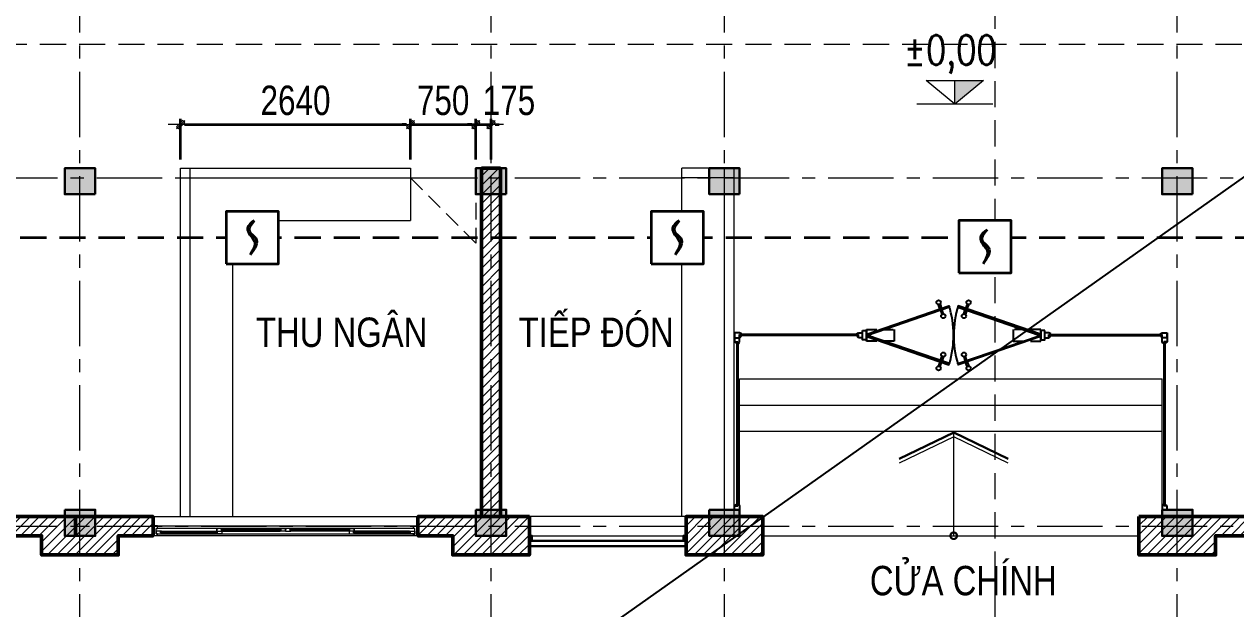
# Model space of a CAD drawing. Header units: millimetres. Extents: x 1109421 to 1726579, y -247837 to 144927.
# Drawn here: x 1472292 to 1486204, y -131593 to -124882 of the extents above; entities that cross this region are included whole.
import ezdxf
from ezdxf.enums import TextEntityAlignment as Align

# ---------------------------------------------------------------- set-up
doc = ezdxf.new("R2010")
doc.units = ezdxf.units.MM
doc.header["$LTSCALE"] = 600
doc.header["$MEASUREMENT"] = 0
doc.set_wipeout_variables(frame=1)
for name, pattern in [('00_Hidden', [2.4, 1.6, -0.8]), ('CENTER', [2, 1.25, -0.25, 0.25, -0.25]), ('DASHED', [0.75, 0.5, -0.25]), ('HIDDEN', [0.375, 0.25, -0.125])]:
    doc.linetypes.add(name, pattern=pattern)
doc.layers.get('0').update_dxf_attribs({"lineweight": 0})
doc.layers.get('Defpoints').update_dxf_attribs({"lineweight": 0})
for name, color, linetype, lineweight in [('0.15_Cua', 144, 'Continuous', 15), ('21', 7, 'Continuous', 25), ('cat1', 30, 'Continuous', 50), ('cat2', 22, 'Continuous', 30), ('dim', 144, 'Continuous', 13), ('hatch1', 136, 'Continuous', 9), ('LC MANH DUT', 35, 'HIDDEN', 5), ('LC Text1', 3, 'Continuous', 20), ('LC Text2', 7, 'Continuous', 25), ('Noi that', 35, 'Continuous', 9), ('noithat', 125, 'Continuous', 9), ('PCCC - BAOCHAY - THIETBI', 6, 'Continuous', 35), ('PCCC-BAO CHAY - DAY', 3, 'DASHED', 35), ('PCCC-BAOCHAY-THIETBI', 6, 'Continuous', 35), ('thay1', 63, 'Continuous', 18), ('truc', 76, 'CENTER', 9)]:
    doc.layers.add(name, color=color, linetype=linetype, lineweight=lineweight)
for name, color, linetype in [('CUA', 67, 'Continuous'), ('Furniture', 17, 'Continuous'), ('HATCH', 8, 'Continuous')]:
    doc.layers.add(name, color=color, linetype=linetype)
doc.layers.add('KCS_Plotter', color=11, linetype='Continuous', plot=False)
doc.styles.add('HOATBIF', font='hoatbif.shx', dxfattribs={"width": 0.8})
doc.styles.add('T1', font='Vnsimli.shx', dxfattribs={"width": 0.8})
doc.styles.add('T2', font='VHARIAL.TTF', dxfattribs={"width": 0.8})
doc.dimstyles.new('1-135', dxfattribs={"dimscale": 135, "dimtxt": 2.5, "dimasz": 0.35, "dimexe": 0.5, "dimexo": 0, "dimgap": 0.8, "dimtad": 1, "dimdec": 0, "dimzin": 0, "dimdsep": 46, "dimtxsty": 'HOATBIF', "dimblk1": 'DOT', "dimblk2": 'DOT', "dimsah": 1, "dimcen": -1, "dimdle": 1, "dimclrd": 256, "dimclre": 256, "dimclrt": 4, "dimadec": 3, "dimazin": 2, "dimtfac": 0.333333, "dimtdec": 0, "dimtix": 1, "dimtmove": 2, "dimatfit": 3, "dimldrblk": 'DOT', "dimfxl": 1, "dimtvp": 0.833333, "dimtolj": 1, "dimtzin": 0, "dimarcsym": 0})

# ---------------------------------------------------------------- blocks, each defined once
blk = doc.blocks.new('COT BT')
at = {"layer": 'cat2', "ltscale": 2}
h = blk.add_hatch(color=256, dxfattribs=at)
h.dxf.hatch_style = 1
h.paths.add_polyline_path([(240, 190), (-110, 190), (-110, -110), (240, -110)])
blk.add_lwpolyline([(-110, 190), (240, 190), (240, -110), (-110, -110)], close=True, dxfattribs=at)
blk = doc.blocks.new('Caodo1')
at = {"layer": 'LC Text1'}
blk.add_hatch(color=256, dxfattribs=at).paths.add_polyline_path([(0, 200), (0, 0), (243, 200)])
for p, q in [((0, 0), (0, 200)), ((324, 0), (-324, 0))]:
    blk.add_line(p, q, dxfattribs=at)
blk.add_lwpolyline([(-243, 200), (243, 200), (0, 0), (0, 0)], close=True, dxfattribs=at)
at = {"layer": 'LC Text1', "style": 'T1', "width": 0.8}
blk.add_attdef('%%P0,00', text='', height=250, dxfattribs=at).set_placement((-39, 460), align=Align.MIDDLE_CENTER)
blk = doc.blocks.new('*U616')
for p, q in [((50, 0), (2990, 0)), ((50, -110), (2990, -110)), ((95, -20), (730, -20)), ((790, -50), (1460, -50)), ((790, -80), (1460, -80)), ((2250, -50), (1580, -50)), ((2250, -80), (1580, -80)), ((2945, -20), (2310, -20)), ((2945, -50), (2310, -50))]:
    blk.add_line(p, q)
at = {"color": 8, "lineweight": 5}
for p, q in [((50, -20), (2990, -20)), ((2990, -80), (50, -80)), ((95, -30), (730, -30)), ((95, -40), (730, -40)), ((95, -50), (730, -50)), ((790, -60), (1460, -60)), ((790, -70), (1460, -70)), ((2250, -60), (1580, -60)), ((2250, -70), (1580, -70)), ((2945, -30), (2310, -30)), ((2945, -40), (2310, -40))]:
    blk.add_line(p, q, dxfattribs=at)
for points in [[(50, -20), (35, -20), (35, -80), (50, -80), (50, -110), (0, -110), (0, 0), (0, 0), (0, 0), (50, 0), (50, -20), (35, -20)], [(2990, -20), (3005, -20), (3005, -80), (2990, -80), (2990, -110), (3040, -110), (3040, 0), (3040, 0), (3040, 0), (2990, 0), (2990, -20), (3005, -20)], [(95, -40), (95, -50), (35, -50), (35, -20), (95, -20), (95, -30), (85, -30), (85, -40), (95, -40)], [(730, -40), (730, -50), (790, -50), (790, -20), (730, -20), (730, -30), (740, -30), (740, -40), (730, -40)], [(790, -70), (790, -80), (730, -80), (730, -50), (790, -50), (790, -60), (780, -60), (780, -70), (790, -70)], [(730, -50), (730, -80), (745, -80)], [(1460, -70), (1460, -80), (1520, -80), (1520, -50), (1460, -50), (1460, -60), (1470, -60), (1470, -70), (1460, -70)], [(1520, -50), (1520, -80), (1505, -80)], [(1520, -50), (1520, -80), (1535, -80)], [(1580, -70), (1580, -80), (1520, -80), (1520, -50), (1580, -50), (1580, -60), (1570, -60), (1570, -70), (1580, -70)], [(2310, -40), (2310, -50), (2250, -50), (2250, -20), (2310, -20), (2310, -30), (2300, -30), (2300, -40), (2310, -40)], [(2250, -70), (2250, -80), (2310, -80), (2310, -50), (2250, -50), (2250, -60), (2260, -60), (2260, -70), (2250, -70)], [(2310, -50), (2310, -80), (2295, -80)], [(2945, -40), (2945, -50), (3005, -50), (3005, -20), (2945, -20), (2945, -30), (2955, -30), (2955, -40), (2945, -40)]]:
    blk.add_lwpolyline(points)
for centre, start, end in [((94, -32), 14.2151, 83.5658), ((94, -38), 276.4342, 345.7849), ((731, -32), 96.4342, 165.7849), ((731, -38), 194.2151, 263.5658), ((789, -62), 14.2151, 83.5658), ((789, -68), 276.4342, 345.7849), ((1461, -62), 96.4342, 165.7849), ((1461, -68), 194.2151, 263.5658), ((1579, -62), 14.2151, 83.5658), ((1579, -68), 276.4342, 345.7849), ((2251, -62), 96.4342, 165.7849), ((2251, -68), 194.2151, 263.5658), ((2309, -32), 14.2151, 83.5658), ((2309, -38), 276.4342, 345.7849), ((2946, -32), 96.4342, 165.7849), ((2946, -38), 194.2151, 263.5658)]:
    blk.add_arc(centre, 8.25, start, end, dxfattribs=at)
blk = doc.blocks.new('DOT')
at = {"layer": 'dim'}
for p, q in [((-3, 0), (3, 0)), ((-1, -1), (1, 1))]:
    blk.add_line(p, q, dxfattribs=at)
blk.add_lwpolyline([(0.5, 1), (-1, -0.5), (-0.5, -1), (1, 0.5)], close=True, dxfattribs=at)
blk = doc.blocks.new('*D2209')
at = {"layer": 'Defpoints', "color": 0, "transparency": 16777216}
for p in [(19648, 95431), (17008, 95032), (19648, 95032)]:
    blk.add_point(p, dxfattribs=at)
at = {"layer": 'dim', "lineweight": -2, "transparency": 16777216}
for p, q in [((17008, 95032), (17008, 95499)), ((19648, 95032), (19648, 95499)), ((17055, 95431), (19601, 95431))]:
    blk.add_line(p, q, dxfattribs=at)
at = {"layer": 'dim', "lineweight": -2, "transparency": 16777216, "xscale": 47.25, "yscale": 47.25, "zscale": 47.25, "rotation": 180}
blk.add_blockref('DOT', (17008, 95431), dxfattribs=at)
at = {"layer": 'dim', "lineweight": -2, "transparency": 16777216, "xscale": 47.25, "yscale": 47.25, "zscale": 47.25}
blk.add_blockref('DOT', (19648, 95431), dxfattribs=at)
at = {"layer": 'dim', "color": 4, "transparency": 16777216, "insert": (18328, 95708), "char_height": 337.5, "attachment_point": 5, "style": 'HOATBIF'}
blk.add_mtext('\\A1;2640', dxfattribs=at)
blk = doc.blocks.new('_Dot')
at = {"color": 0, "linetype": 'ByBlock', "lineweight": -2}
blk.add_line((-0.5, 0), (-1, 0), dxfattribs=at)
at = {"color": 0, "linetype": 'ByBlock', "const_width": 0.5}
blk.add_lwpolyline([(-0.25, 0, 1), (0.25, 0, 1)], format="xyb", close=True, dxfattribs=at)
blk = doc.blocks.new('*D2210')
at = {"layer": 'Defpoints', "color": 0, "transparency": 16777216}
for p in [(20398, 95431), (19648, 95032), (20398, 95032)]:
    blk.add_point(p, dxfattribs=at)
at = {"layer": 'dim', "lineweight": -2, "transparency": 16777216}
for p, q in [((19648, 95032), (19648, 95499)), ((20398, 95032), (20398, 95499)), ((19601, 95431), (19553, 95431)), ((19648, 95431), (20398, 95431)), ((20445, 95431), (20492, 95431))]:
    blk.add_line(p, q, dxfattribs=at)
at = {"layer": 'dim', "lineweight": -2, "transparency": 16777216, "xscale": 47.25, "yscale": 47.25, "zscale": 47.25}
blk.add_blockref('DOT', (19648, 95431), dxfattribs=at)
at = {"layer": 'dim', "lineweight": -2, "transparency": 16777216, "xscale": 47.25, "yscale": 47.25, "zscale": 47.25, "rotation": 180}
blk.add_blockref('DOT', (20398, 95431), dxfattribs=at)
at = {"layer": 'dim', "color": 4, "transparency": 16777216, "insert": (20023, 95708), "char_height": 337.5, "attachment_point": 5, "style": 'HOATBIF'}
blk.add_mtext('\\A1;750', dxfattribs=at)
blk = doc.blocks.new('*D2211')
at = {"layer": 'Defpoints', "color": 0, "transparency": 16777216}
for p in [(20573, 95431), (20398, 95032), (20573, 95032)]:
    blk.add_point(p, dxfattribs=at)
at = {"layer": 'dim', "lineweight": -2, "transparency": 16777216}
for p, q in [((20398, 95032), (20398, 95499)), ((20573, 95032), (20573, 95499)), ((20351, 95431), (20303, 95431)), ((20398, 95431), (20573, 95431)), ((20620, 95431), (20667, 95431))]:
    blk.add_line(p, q, dxfattribs=at)
at = {"layer": 'dim', "lineweight": -2, "transparency": 16777216, "xscale": 47.25, "yscale": 47.25, "zscale": 47.25}
blk.add_blockref('DOT', (20398, 95431), dxfattribs=at)
at = {"layer": 'dim', "lineweight": -2, "transparency": 16777216, "xscale": 47.25, "yscale": 47.25, "zscale": 47.25, "rotation": 180}
blk.add_blockref('DOT', (20573, 95431), dxfattribs=at)
at = {"layer": 'dim', "color": 4, "transparency": 16777216, "insert": (20779, 95708), "char_height": 337.5, "attachment_point": 5, "style": 'HOATBIF'}
blk.add_mtext('\\A1;175', dxfattribs=at)
blk = doc.blocks.new('DAU BAO KHOI')
blk.add_wipeout([(-2, 2), (-2, -2), (2, -2), (2, 2)])
at = {"layer": 'PCCC - BAOCHAY - THIETBI'}
blk.add_lwpolyline([(-2, -2), (2, -2), (2, 2), (-2, 2)], close=True, dxfattribs=at)
for points in [[(0.152, 1.305), (-0.357, 0.733), (-0.18, 0.209), (0.162, -0.292), (-0.152, -1.305)], [(0.152, 1.305), (-0.222, 0.489), (0.268, -0.047), (-0.152, -1.305)]]:
    blk.add_spline(points, degree=3, dxfattribs=at)
blk = doc.blocks.new('A$C08333679')
at = {"layer": 'hatch1'}
h = blk.add_hatch(dxfattribs=at)
h.set_pattern_fill('ANSI31', color=256, scale=600)
h.set_pattern_definition([(45, (-2017327.61, 46159.94), (-53.0330086, 53.0330086), [])])
h.paths.add_polyline_path([(5022.8, 90931.4), (4622.8, 90931.4), (3962.8, 90931.4), (3962.8, 95221.4), (3742.8, 95221.4), (3742.8, 90711.4), (3742.8, 90491.4), (4622.8, 90491.4), (4622.8, 90711.4), (5022.8, 90711.4)])
h.paths.add_polyline_path([(10692.8, 90931.4), (10292.8, 90931.4), (9412.8, 90931.4), (9012.8, 90931.4), (9012.8, 90711.4), (9412.8, 90711.4), (9412.8, 90491.4), (10292.8, 90491.4), (10292.8, 90711.4), (10692.8, 90711.4)])
h.paths.add_polyline_path([(15412.8, 90931.4), (15012.8, 90931.4), (15012.8, 90711.4), (15412.8, 90711.4), (15412.8, 90491.4), (16292.8, 90491.4), (16292.8, 90711.4), (16692.8, 90711.4), (16692.8, 90931.4), (16292.8, 90931.4)])
h.paths.add_polyline_path([(21012.8, 90711.4), (21012.8, 90931.4), (20132.8, 90931.4), (19732.8, 90931.4), (19732.8, 90711.4), (20132.8, 90711.4), (20132.8, 90491.4), (21012.8, 90491.4)])
h.paths.add_polyline_path([(20682.8, 94931.4), (20462.8, 94931.4), (20462.8, 90931.4), (20682.8, 90931.4)])
h.paths.add_polyline_path([(23692.8, 90931.4), (22812.8, 90931.4), (22812.8, 90711.4), (22812.8, 90491.4), (23692.8, 90491.4)])
h.paths.add_polyline_path([(29292.8, 90931.4), (28892.8, 90931.4), (28012.8, 90931.4), (28012.8, 90711.4), (28012.8, 90491.4), (28892.8, 90491.4), (28892.8, 90711.4), (29292.8, 90711.4)])
h.paths.add_polyline_path([(35292.8, 90931.4), (34892.8, 90931.4), (34012.8, 90931.4), (33612.8, 90931.4), (33612.8, 90711.4), (34012.8, 90711.4), (34012.8, 90491.4), (34892.8, 90491.4), (34892.8, 90711.4), (35292.8, 90711.4)])
h.paths.add_polyline_path([(41477.8, 90931.4), (39877.8, 90931.4), (39877.8, 90711.4), (40277.8, 90711.4), (40277.8, 90271.4), (41477.8, 90271.4)])
h.paths.add_polyline_path([(41252.3, 90711.4), (41252.3, 90491.4), (40492.3, 90491.4), (40492.3, 90711.4)], flags=16)
h.paths.add_polyline_path([(45762.8, 90931.4), (44562.8, 90931.4), (44562.8, 90271.4), (45762.8, 90271.4)])
h.paths.add_polyline_path([(45542.8, 90711.4), (45542.8, 90491.4), (44782.8, 90491.4), (44782.8, 90711.4)], flags=16)
h.paths.add_polyline_path([(40452.8, 93581.4), (40342.8, 93581.4), (40342.8, 90931.4), (40452.8, 90931.4)])
h.paths.add_polyline_path([(45542.8, 94931.4), (40342.8, 94931.4), (40342.8, 94581.4), (40452.8, 94581.4), (40452.8, 94711.4), (45542.8, 94711.4)], flags=17)
h.paths.add_polyline_path([(43282.8, 96071.4), (43062.8, 96071.4), (43062.8, 94931.4), (43282.8, 94931.4)], flags=17)
h.paths.add_polyline_path([(45762.8, 102931.4), (3742.8, 102931.4), (3742.8, 97421.4), (3962.8, 97421.4), (3962.8, 97711.4), (5452.8, 97711.4), (5452.8, 97821.4), (3962.8, 97821.4), (3962.8, 102711.4), (7837.8, 102711.4), (7837.8, 97821.4), (6752.8, 97821.4), (6752.8, 97711.4), (7837.8, 97711.4), (7947.8, 97711.4), (10137.8, 97711.4), (10137.8, 97821.4), (7947.8, 97821.4), (7947.8, 102711.4), (11757.8, 102711.4), (11757.8, 97821.4), (11437.8, 97821.4), (11437.8, 97711.4), (11757.8, 97711.4), (11867.8, 97711.4), (13477.8, 97711.4), (13477.8, 97821.4), (11867.8, 97821.4), (11867.8, 102711.4), (15742.8, 102711.4), (15742.8, 97821.4), (14777.8, 97821.4), (14777.8, 97711.4), (19242.8, 97711.4), (19242.8, 97821.4), (15962.8, 97821.4), (15962.8, 102711.4), (20462.8, 102711.4), (20462.8, 97821.4), (20242.8, 97821.4), (20242.8, 97711.4), (21084.6, 97711.4), (21304.6, 97931.4), (20682.8, 97931.4), (20682.8, 102711.4), (23142.8, 102711.4), (23142.8, 97931.4), (22464.6, 97931.4), (22684.6, 97711.4), (23362.8, 97711.4), (25572.8, 97711.4), (25572.8, 97821.4), (23362.8, 97821.4), (23362.8, 102711.4), (28342.8, 102711.4), (28342.8, 97821.4), (28562.8, 97821.4), (28562.8, 102711.4), (32962.8, 102711.4), (32962.8, 97821.4), (31472.8, 97821.4), (31472.8, 97711.4), (34672.8, 97711.4), (34672.8, 97821.4), (33072.8, 97821.4), (33072.8, 102711.4), (37622.8, 102711.4), (37622.8, 97821.4), (35972.8, 97821.4), (35972.8, 97711.4), (37342.8, 97711.4), (39222.8, 97711.4), (39222.8, 97931.4), (37842.8, 97931.4), (37842.8, 102711.4), (40342.8, 102711.4), (40342.8, 97931.4), (40122.8, 97931.4), (40122.8, 97711.4), (40782.8, 97711.4), (40782.8, 97931.4), (40562.8, 97931.4), (40562.8, 102711.4), (43062.8, 102711.4), (43062.8, 96971.4), (43282.8, 96971.4), (43282.8, 102711.4), (45542.8, 102711.4), (45542.8, 92531.4), (45762.8, 92531.4)])
h.paths.add_polyline_path([(43062.8, 97931.4), (41682.8, 97931.4), (41682.8, 97711.4), (43062.8, 97711.4)], flags=17)
h.paths.add_polyline_path([(30172.8, 97821.4), (26872.8, 97821.4), (26872.8, 97711.4), (30172.8, 97711.4)], flags=17)
at = {"layer": '21', "ltscale": 0.5}
for p, q in [((23427.8, 93042.1), (23369.8, 93042.1)), ((23369.8, 92984.1), (23427.8, 92984.1)), ((23369.8, 92984.1), (23427.8, 92984.1)), ((23415.8, 92918.1), (23427.8, 92938.1)), ((23415.8, 92918.1), (23427.8, 92938.1)), ((23447.8, 93030.1), (23427.8, 93042.1)), ((23427.8, 92938.1), (23427.8, 92984.1)), ((23427.8, 92938.1), (23427.8, 92984.1)), ((24771.3, 93030.1), (24791.3, 93042.1)), ((24771.3, 93030.1), (24791.3, 93042.1)), ((24791.3, 93042.1), (24837.3, 93042.1)), ((24791.3, 93042.1), (24837.3, 93042.1)), ((24837.3, 92984.1), (24837.3, 93042.1)), ((24837.3, 92984.1), (24837.3, 93042.1)), ((24885.3, 92984.1), (24885.3, 93042.1)), ((26882, 92984.1), (26882, 93042.1)), ((26885.3, 92984.1), (26885.3, 93042.1)), ((26930, 92984.1), (26930, 93042.1)), ((26976, 93042.1), (26930, 93042.1)), ((26930, 92984.1), (26930, 93042.1)), ((26976, 93042.1), (26930, 93042.1)), ((26933.3, 92984.1), (26933.3, 93042.1)), ((26979.3, 93042.1), (26933.3, 93042.1)), ((26996, 93030.1), (26976, 93042.1)), ((26996, 93030.1), (26976, 93042.1)), ((26999.3, 93030.1), (26979.3, 93042.1)), ((28257.8, 93030.1), (28277.8, 93042.1)), ((28277.8, 93042.1), (28335.8, 93042.1)), ((28335.8, 92984.1), (28277.8, 92984.1)), ((28277.8, 92938.1), (28277.8, 92984.1)), ((28335.8, 92984.1), (28277.8, 92984.1)), ((28277.8, 92938.1), (28277.8, 92984.1)), ((28289.8, 92918.1), (28277.8, 92938.1)), ((28289.8, 92918.1), (28277.8, 92938.1)), ((23415.8, 91074.9), (23427.8, 91054.9)), ((23427.8, 91054.9), (23427.8, 91008.9)), ((28289.8, 91074.9), (28277.8, 91054.9)), ((28277.8, 91054.9), (28277.8, 91008.9))]:
    blk.add_line(p, q, dxfattribs=at)
at = {"layer": '21', "color": 0, "lineweight": 30}
for p, q in [((23369.8, 92984.1), (23369.8, 93042.1)), ((23369.8, 92984.1), (23369.8, 93042.1)), ((23369.8, 93042.1), (23369.8, 92984.1)), ((23369.8, 92984.1), (23369.8, 93042.1)), ((23369.8, 92984.1), (23369.8, 93042.1)), ((23369.8, 93042.1), (23369.8, 92984.1)), ((23369.8, 93042.1), (23369.8, 92984.1)), ((23369.8, 92984.1), (23369.8, 93042.1)), ((23369.8, 92984.1), (23369.8, 93042.1)), ((23369.8, 93042.1), (23369.8, 92984.1)), ((23369.8, 92984.1), (23369.8, 93042.1)), ((23369.8, 92984.1), (23369.8, 93042.1)), ((23369.8, 92984.1), (23369.8, 93042.1)), ((23369.8, 92984.1), (23369.8, 93042.1)), ((23369.8, 93042.1), (23369.8, 92984.1)), ((23369.8, 92984.1), (23369.8, 93042.1)), ((23369.8, 92984.1), (23369.8, 93042.1)), ((23369.8, 93042.1), (23369.8, 92984.1)), ((23369.8, 92984.1), (23369.8, 93042.1)), ((23369.8, 92984.1), (23369.8, 93042.1)), ((23369.8, 93042.1), (23369.8, 92984.1)), ((23369.8, 92984.1), (23369.8, 93042.1)), ((23369.8, 92984.1), (23369.8, 93042.1)), ((23369.8, 93042.1), (23369.8, 92984.1)), ((23369.8, 93042.1), (23369.8, 92984.1)), ((23369.8, 92984.1), (23369.8, 93042.1)), ((23369.8, 92984.1), (23369.8, 93042.1)), ((23369.8, 93042.1), (23369.8, 92984.1)), ((23369.8, 92984.1), (23369.8, 93042.1)), ((28335.8, 92984.1), (28335.8, 93042.1)), ((28335.8, 92984.1), (28335.8, 93042.1)), ((28335.8, 93042.1), (28335.8, 92984.1)), ((28335.8, 92984.1), (28335.8, 93042.1)), ((28335.8, 92984.1), (28335.8, 93042.1)), ((28335.8, 93042.1), (28335.8, 92984.1)), ((28335.8, 93042.1), (28335.8, 92984.1)), ((28335.8, 92984.1), (28335.8, 93042.1)), ((28335.8, 92984.1), (28335.8, 93042.1)), ((28335.8, 93042.1), (28335.8, 92984.1)), ((28335.8, 92984.1), (28335.8, 93042.1)), ((28335.8, 92984.1), (28335.8, 93042.1)), ((28335.8, 92984.1), (28335.8, 93042.1)), ((28335.8, 92984.1), (28335.8, 93042.1)), ((28335.8, 93042.1), (28335.8, 92984.1)), ((28335.8, 92984.1), (28335.8, 93042.1)), ((28335.8, 92984.1), (28335.8, 93042.1)), ((28335.8, 93042.1), (28335.8, 92984.1)), ((28335.8, 92984.1), (28335.8, 93042.1)), ((28335.8, 92984.1), (28335.8, 93042.1)), ((28335.8, 93042.1), (28335.8, 92984.1)), ((28335.8, 92984.1), (28335.8, 93042.1)), ((28335.8, 92984.1), (28335.8, 93042.1)), ((28335.8, 93042.1), (28335.8, 92984.1)), ((28335.8, 93042.1), (28335.8, 92984.1)), ((28335.8, 92984.1), (28335.8, 93042.1)), ((28335.8, 92984.1), (28335.8, 93042.1)), ((28335.8, 93042.1), (28335.8, 92984.1)), ((28335.8, 92984.1), (28335.8, 93042.1)), ((23369.8, 91008.9), (23427.8, 91008.9)), ((23369.8, 91008.9), (23427.8, 91008.9)), ((23427.8, 91008.9), (23369.8, 91008.9)), ((23369.8, 91008.9), (23427.8, 91008.9)), ((23369.8, 91008.9), (23427.8, 91008.9)), ((23427.8, 91008.9), (23369.8, 91008.9)), ((23427.8, 91008.9), (23369.8, 91008.9)), ((23369.8, 91008.9), (23427.8, 91008.9)), ((23369.8, 91008.9), (23427.8, 91008.9)), ((23427.8, 91008.9), (23369.8, 91008.9)), ((23369.8, 91008.9), (23427.8, 91008.9)), ((23369.8, 91008.9), (23427.8, 91008.9)), ((23369.8, 91008.9), (23427.8, 91008.9)), ((23369.8, 91008.9), (23427.8, 91008.9)), ((23427.8, 91008.9), (23369.8, 91008.9)), ((23369.8, 91008.9), (23427.8, 91008.9)), ((23369.8, 91008.9), (23427.8, 91008.9)), ((23427.8, 91008.9), (23369.8, 91008.9)), ((23369.8, 91008.9), (23427.8, 91008.9)), ((23369.8, 91008.9), (23427.8, 91008.9)), ((23427.8, 91008.9), (23369.8, 91008.9)), ((23369.8, 91008.9), (23427.8, 91008.9)), ((23369.8, 91008.9), (23427.8, 91008.9)), ((23427.8, 91008.9), (23369.8, 91008.9)), ((23427.8, 91008.9), (23369.8, 91008.9)), ((23369.8, 91008.9), (23427.8, 91008.9)), ((23369.8, 91008.9), (23427.8, 91008.9)), ((23427.8, 91008.9), (23369.8, 91008.9)), ((23369.8, 91008.9), (23427.8, 91008.9)), ((28335.8, 91008.9), (28277.8, 91008.9)), ((28335.8, 91008.9), (28277.8, 91008.9)), ((28277.8, 91008.9), (28335.8, 91008.9)), ((28335.8, 91008.9), (28277.8, 91008.9)), ((28335.8, 91008.9), (28277.8, 91008.9)), ((28277.8, 91008.9), (28335.8, 91008.9)), ((28277.8, 91008.9), (28335.8, 91008.9)), ((28335.8, 91008.9), (28277.8, 91008.9)), ((28335.8, 91008.9), (28277.8, 91008.9)), ((28277.8, 91008.9), (28335.8, 91008.9)), ((28335.8, 91008.9), (28277.8, 91008.9)), ((28335.8, 91008.9), (28277.8, 91008.9)), ((28335.8, 91008.9), (28277.8, 91008.9)), ((28335.8, 91008.9), (28277.8, 91008.9)), ((28277.8, 91008.9), (28335.8, 91008.9)), ((28335.8, 91008.9), (28277.8, 91008.9)), ((28335.8, 91008.9), (28277.8, 91008.9)), ((28277.8, 91008.9), (28335.8, 91008.9)), ((28335.8, 91008.9), (28277.8, 91008.9)), ((28335.8, 91008.9), (28277.8, 91008.9)), ((28277.8, 91008.9), (28335.8, 91008.9)), ((28335.8, 91008.9), (28277.8, 91008.9)), ((28335.8, 91008.9), (28277.8, 91008.9)), ((28277.8, 91008.9), (28335.8, 91008.9)), ((28277.8, 91008.9), (28335.8, 91008.9)), ((28335.8, 91008.9), (28277.8, 91008.9)), ((28335.8, 91008.9), (28277.8, 91008.9)), ((28277.8, 91008.9), (28335.8, 91008.9)), ((28335.8, 91008.9), (28277.8, 91008.9))]:
    blk.add_line(p, q, dxfattribs=at)
at = {"layer": '21'}
for p, q in [((23369.8, 92984.1), (23427.8, 92984.1)), ((23369.8, 92984.1), (23369.8, 92938.1)), ((23369.8, 92984.1), (23369.8, 92938.1)), ((23369.8, 92938.1), (23407.8, 92938.1)), ((23369.8, 92938.1), (23395.8, 92917.8)), ((23369.8, 92938.1), (23407.8, 92938.1)), ((23369.8, 92938.1), (23395.8, 92917.8)), ((23385.8, 92938.1), (23407.8, 92938.1)), ((23385.8, 92938.1), (23407.8, 92938.1)), ((23407.8, 92938.1), (23407.8, 92918.1)), ((23407.8, 92938.1), (23407.8, 92918.1)), ((23427.8, 93022.1), (23447.8, 93022.1)), ((23427.8, 93000.1), (23427.8, 93022.1)), ((23427.8, 92984.1), (23427.8, 93022.1)), ((23427.8, 92984.1), (23447.6, 93010.1)), ((23447.8, 93022.1), (23447.8, 93030.1)), ((24791.3, 92984.1), (24771, 93010.1)), ((24791.3, 92984.1), (24771, 93010.1)), ((24771.3, 93022.1), (24771.3, 93030.1)), ((24771.3, 93022.1), (24771.3, 93030.1)), ((24791.3, 93022.1), (24771.3, 93022.1)), ((24791.3, 93022.1), (24771.3, 93022.1)), ((24791.3, 93000.1), (24791.3, 93022.1)), ((24791.3, 92984.1), (24791.3, 93022.1)), ((24791.3, 93000.1), (24791.3, 93022.1)), ((24791.3, 92984.1), (24791.3, 93022.1)), ((24837.3, 92984.1), (24791.3, 92984.1)), ((24837.3, 92984.1), (24791.3, 92984.1)), ((26930, 92984.1), (26976, 92984.1)), ((26930, 92984.1), (26976, 92984.1)), ((26933.3, 92984.1), (26979.3, 92984.1)), ((26976, 93022.1), (26996, 93022.1)), ((26976, 93000.1), (26976, 93022.1)), ((26976, 92984.1), (26976, 93022.1)), ((26976, 93022.1), (26996, 93022.1)), ((26976, 93000.1), (26976, 93022.1)), ((26976, 92984.1), (26976, 93022.1)), ((26976, 92984.1), (26996.2, 93010.1)), ((26976, 92984.1), (26996.2, 93010.1)), ((26979.3, 93022.1), (26999.3, 93022.1)), ((26979.3, 93000.1), (26979.3, 93022.1)), ((26979.3, 92984.1), (26979.3, 93022.1)), ((26979.3, 92984.1), (26999.5, 93010.1)), ((26996, 93022.1), (26996, 93030.1)), ((26996, 93022.1), (26996, 93030.1)), ((26999.3, 93022.1), (26999.3, 93030.1)), ((28257.8, 93022.1), (28257.8, 93030.1)), ((28277.8, 93022.1), (28257.8, 93022.1)), ((28277.8, 92984.1), (28258, 93010.1)), ((28277.8, 93000.1), (28277.8, 93022.1)), ((28277.8, 92984.1), (28277.8, 93022.1)), ((28335.8, 92984.1), (28277.8, 92984.1)), ((28297.8, 92938.1), (28297.8, 92918.1)), ((28319.8, 92938.1), (28297.8, 92938.1)), ((28335.8, 92938.1), (28297.8, 92938.1)), ((28297.8, 92938.1), (28297.8, 92918.1)), ((28319.8, 92938.1), (28297.8, 92938.1)), ((28335.8, 92938.1), (28297.8, 92938.1)), ((28335.8, 92938.1), (28309.8, 92917.8)), ((28335.8, 92938.1), (28309.8, 92917.8)), ((28335.8, 92984.1), (28335.8, 92938.1)), ((28335.8, 92984.1), (28335.8, 92938.1)), ((23407.8, 92918.1), (23415.8, 92918.1)), ((23407.8, 92918.1), (23415.8, 92918.1)), ((28297.8, 92918.1), (28289.8, 92918.1)), ((28297.8, 92918.1), (28289.8, 92918.1)), ((23369.8, 91054.9), (23395.8, 91074.8)), ((23369.8, 91008.9), (23369.8, 91054.9)), ((23369.8, 91054.9), (23407.8, 91054.9)), ((23385.8, 91054.9), (23407.8, 91054.9)), ((23407.8, 91074.9), (23415.8, 91074.9)), ((23407.8, 91054.9), (23407.8, 91074.9)), ((28297.8, 91074.9), (28289.8, 91074.9)), ((28297.8, 91054.9), (28297.8, 91074.9)), ((28319.8, 91054.9), (28297.8, 91054.9)), ((28335.8, 91054.9), (28297.8, 91054.9)), ((28335.8, 91054.9), (28309.8, 91074.8)), ((28335.8, 91008.9), (28335.8, 91054.9))]:
    blk.add_line(p, q, dxfattribs=at)
at = {"layer": '21', "ltscale": 0.5}
for points in [[(24837.3, 93067.1), (24885.3, 93067.1), (24885.3, 92959.1), (24837.3, 92959.1)], [(24837.3, 93067.1), (24885.3, 93067.1), (24885.3, 92959.1), (24837.3, 92959.1)], [(26930, 93067.1), (26882, 93067.1), (26882, 92959.1), (26930, 92959.1)], [(26930, 93067.1), (26882, 93067.1), (26882, 92959.1), (26930, 92959.1)], [(26933.3, 93067.1), (26885.3, 93067.1), (26885.3, 92959.1), (26933.3, 92959.1)]]:
    blk.add_lwpolyline(points, close=True, dxfattribs=at)
at = {"layer": 'cat1'}
for p, q in [((20462.8, 94931.4), (20462.8, 90931.4)), ((20462.8, 94931.4), (20682.8, 94931.4)), ((20682.8, 94931.4), (20682.8, 90931.4)), ((15802.8, 90711.4), (15802.8, 90931.4))]:
    blk.add_line(p, q, dxfattribs=at)
for points in [[(16292.8, 90931.4), (15412.8, 90931.4), (15012.8, 90931.4), (15012.8, 90711.4), (15412.8, 90711.4), (15412.8, 90491.4), (16292.8, 90491.4), (16292.8, 90711.4), (16692.8, 90711.4), (16692.8, 90931.4), (16292.8, 90931.4)], [(21012.8, 90931.4), (20132.8, 90931.4), (19732.8, 90931.4), (19732.8, 90711.4), (20132.8, 90711.4), (20132.8, 90491.4), (21012.8, 90491.4), (21012.8, 90711.4), (21012.8, 90711.4), (21012.8, 90931.4), (21012.8, 90931.4)], [(22812.8, 90711.4), (22812.8, 90931.4), (23692.8, 90931.4), (23692.8, 90491.4), (22812.8, 90491.4), (22812.8, 90711.4)], [(28012.8, 90931.4), (28892.8, 90931.4), (29292.8, 90931.4), (29292.8, 90711.4), (28892.8, 90711.4), (28892.8, 90491.4), (28012.8, 90491.4), (28012.8, 90711.4), (28012.8, 90711.4), (28012.8, 90931.4), (28012.8, 90931.4)]]:
    blk.add_lwpolyline(points, dxfattribs=at)
blk.add_lwpolyline([(21012.8, 90711.4), (21012.8, 90711.4), (21012.8, 90491.4), (21012.8, 90491.4)], close=True, dxfattribs=at)
at = {"layer": 'cat2'}
blk.add_lwpolyline([(26512.7, 91596.2), (25885.3, 91896.2), (25257.9, 91596.2)], dxfattribs=at)
for points in [[(21012.8, 90651.4), (21042.8, 90651.4), (21042.8, 90711.4), (21012.8, 90711.4)], [(22782.8, 90651.4), (22812.8, 90651.4), (22812.8, 90711.4), (22782.8, 90711.4)], [(21012.8, 90591.4), (22812.8, 90591.4), (22812.8, 90651.4), (21012.8, 90651.4)]]:
    blk.add_lwpolyline(points, close=True, dxfattribs=at)
at = {"layer": 'CUA', "color": 9}
for points in [[(24889.1, 93026.4), (25831.3, 93351.4), (25836.1, 93337.2), (24894, 93012.2)], [(26882.6, 93026.4), (25937.6, 93351.4), (25932.7, 93337.2), (26877.7, 93012.2)], [(24889.1, 92998), (25831.3, 92673), (25836.1, 92687.2), (24894, 93012.2)], [(26882.6, 92998), (25937.6, 92673), (25932.7, 92687.2), (26877.7, 93012.2)]]:
    blk.add_lwpolyline(points, close=True, dxfattribs=at)
for centre in [(25712.3, 93389.8), (26056.6, 93389.8), (25765.9, 93233.8), (26002.9, 93233.8), (25765.9, 92790.6), (26002.9, 92790.6), (25712.3, 92634.6), (26056.6, 92634.6)]:
    blk.add_circle(centre, 25, dxfattribs=at)
at = {"layer": 'Furniture', "ltscale": 0.5}
for p, q in [((23395.8, 92938.1), (23395.8, 91074.8)), ((23407.8, 92938.1), (23407.8, 91074.9)), ((24791.3, 93010.1), (23447.6, 93010.1)), ((24791.3, 93022.1), (23447.8, 93022.1)), ((26976, 93022.1), (28257.8, 93022.1)), ((26976, 93010.1), (28258, 93010.1)), ((28297.8, 92938.1), (28297.8, 91074.9)), ((28309.8, 92938.1), (28309.8, 91074.8))]:
    blk.add_line(p, q, dxfattribs=at)
at = {"layer": 'HATCH'}
for points in [[(25711, 93362.9), (25729.9, 93369.4), (25746.1, 93322.1), (25727.2, 93315.6)], [(26057.9, 93362.9), (26039, 93369.4), (26022.7, 93322.1), (26041.6, 93315.6)], [(25748.3, 93254.2), (25767.3, 93260.7), (25751, 93308), (25732.1, 93301.5)], [(26020.5, 93254.2), (26001.6, 93260.7), (26017.8, 93308), (26036.8, 93301.5)], [(25711, 92661.5), (25729.9, 92655), (25746.1, 92702.2), (25727.2, 92708.7)], [(25748.3, 92770.2), (25767.3, 92763.7), (25751, 92716.4), (25732.1, 92722.9)], [(26020.5, 92770.2), (26001.6, 92763.7), (26017.8, 92716.4), (26036.8, 92722.9)], [(26057.9, 92661.5), (26039, 92655), (26022.7, 92702.2), (26041.6, 92708.7)]]:
    blk.add_lwpolyline(points, close=True, dxfattribs=at)
at = {"layer": 'HATCH', "linetype": 'HIDDEN'}
for points in [[(25003.7, 92944.2), (24885.3, 92944.2), (24885.3, 93080.2), (25003.7, 93080.2)], [(25038.8, 93080.2), (25203.3, 93080.2), (25203.3, 92944.2), (25038.8, 92944.2)], [(26732.3, 93080.2), (26567.3, 93080.2), (26567.3, 92944.2), (26732.3, 92944.2)], [(26767.5, 92944.2), (26885.3, 92944.2), (26885.3, 93080.2), (26767.5, 93080.2)]]:
    blk.add_lwpolyline(points, dxfattribs=at)
at = {"layer": 'HATCH'}
for centre, radius, start, end in [((24753.6, 93011.4), 1130, 343.32862, 17.51245), ((27016, 93011.4), 1130.8, 162.49917, 196.65976)]:
    blk.add_arc(centre, radius, start, end, dxfattribs=at)
at = {"layer": 'hatch1'}
blk.add_line((25885.3, 90711.4), (25885.3, 91896.2), dxfattribs=at)
blk.add_lwpolyline([(26512.7, 91546.2), (25885.3, 91846.2), (25257.9, 91546.2)], dxfattribs=at)
at = {"layer": 'hatch1', "const_width": 25}
blk.add_lwpolyline([(25847.8, 90711.4, 1), (25922.8, 90711.4, 1)], format="xyb", close=True, dxfattribs=at)
at = {"layer": 'LC MANH DUT', "ltscale": 2}
for p, q in [((26360.3, 84831.1), (26360.3, 106425.7)), ((93.4, 96355), (48749.5, 96355))]:
    blk.add_line(p, q, dxfattribs=at)
at = {"layer": 'Noi that', "linetype": '00_Hidden', "ltscale": 0.2}
for p, q in [((19647.8, 94821.4), (20462.8, 94821.4)), ((20397.8, 94071.4), (19647.8, 94821.4)), ((20397.8, 94821.4), (20397.8, 94071.4))]:
    blk.add_line(p, q, dxfattribs=at)
at = {"layer": 'noithat'}
for p, q in [((17007.8, 90931.4), (17007.8, 94931.4)), ((17007.8, 94931.4), (19647.8, 94931.4)), ((17117.8, 90931.4), (17117.8, 94931.4)), ((19647.8, 94931.4), (19647.8, 94331.4)), ((22762.8, 90931.4), (22762.8, 94931.4)), ((23362.8, 94931.4), (22762.8, 94931.4)), ((23252.8, 90931.4), (23252.8, 94931.4)), ((23362.8, 90711.4), (23362.8, 94931.4)), ((17007.8, 94821.4), (19647.8, 94821.4)), ((23362.8, 94821.4), (22762.8, 94821.4)), ((17607.8, 90931.4), (17607.8, 94331.4)), ((17607.8, 94331.4), (19647.8, 94331.4))]:
    blk.add_line(p, q, dxfattribs=at)
at = {"layer": 'thay1'}
for p, q in [((23427.8, 92511.4), (28277.8, 92511.4)), ((23427.8, 91008.9), (23427.8, 92511.4)), ((28277.8, 90958.5), (28277.8, 92511.4)), ((23427.8, 92211.4), (28277.8, 92211.4)), ((23427.8, 91911.4), (28277.8, 91911.4)), ((15802.8, 90821.4), (15962.8, 90821.4)), ((23692.8, 90711.4), (28012.8, 90711.4))]:
    blk.add_line(p, q, dxfattribs=at)
for points in [[(16692.8, 90931.4), (19732.8, 90931.4), (19732.8, 90711.4), (16692.8, 90711.4)], [(21012.8, 90711.4), (22812.8, 90711.4), (22812.8, 90931.4), (21012.8, 90931.4)]]:
    blk.add_lwpolyline(points, close=True, dxfattribs=at)
at = {"layer": 'truc'}
for p, q in [((15852.8, 85689), (15852.8, 105874.8)), ((20572.8, 85689), (20572.8, 105874.8)), ((23252.8, 85689), (23252.8, 105874.8)), ((28452.8, 85689), (28452.8, 105874.8)), ((1645.5, 94821.4), (48616.2, 94821.4)), ((1645.5, 90821.4), (48616.2, 90821.4))]:
    blk.add_line(p, q, dxfattribs=at)
at = {"layer": '0.15_Cua', "xscale": -1, "rotation": 180}
blk.add_blockref('*U616', (16692.8, 90714.8), dxfattribs=at)
at = {"layer": 'cat1', "rotation": 180}
for p in [(15917.8, 94821.4), (20637.8, 94821.4), (23317.8, 94821.4), (28517.8, 94821.4)]:
    blk.add_blockref('COT BT', p, dxfattribs=at)
at = {"layer": 'cat1'}
for p in [(15787.8, 90818.9), (20507.8, 90818.9), (23187.8, 90818.9), (28387.8, 90818.9)]:
    blk.add_blockref('COT BT', p, dxfattribs=at)
at = {"layer": 'LC Text1'}
ref = blk.add_blockref('Caodo1', (25897.8, 95667.9), dxfattribs=dict(at, xscale=1.35, yscale=1.35, zscale=1.35))
ref.add_attrib('%%P0,00', '%%p0,00', dxfattribs={"layer": 'LC Text2', "height": 337.5, "style": 'T1', "width": 0.8}).set_placement((25845.1, 96288.3), align=Align.MIDDLE_CENTER)
at = {"layer": 'LC Text2', "style": 'T2', "width": 0.8}
for s, p in [('thu ng©n', (17872.7, 92878.9)), ('tiÕp ®ãn', (20890, 92878.9)), ('cöa chÝnh', (24922.8, 90027.7))]:
    blk.add_text(s, height=337.5, dxfattribs=at).set_placement(p)
at = {"layer": 'dim'}
for base, p1, p2, picture, middle in [((19647.8, 95431.1), (17007.8, 95032), (19647.8, 95032), '*D2209', (18327.8, 95707.9)), ((20397.8, 95431.1), (19647.8, 95032), (20397.8, 95032), '*D2210', (20022.8, 95707.9))]:
    dim = blk.add_linear_dim(base=base, p1=p1, p2=p2, dimstyle='1-135', dxfattribs=at)
    dim.commit()
    dim.dimension.update_dxf_attribs({"geometry": picture, "text_midpoint": middle})
dim = blk.add_linear_dim(base=(20572.8, 95431.1), p1=(20397.8, 95032), p2=(20572.8, 95032), dimstyle='1-135', dxfattribs=at)
dim.commit()
dim.dimension.update_dxf_attribs({"geometry": '*D2211', "text_midpoint": (20778.8, 95707.9), "dimtype": 160})

msp = doc.modelspace()

# ---------------------------------------------------------------- linework, layer by layer
at = {"layer": 'PCCC-BAO CHAY - DAY'}
msp.add_line((1494596.3, -127332.3), (1463884.2, -127332.3), dxfattribs=at)

# ---------------------------------------------------------------- next in the draw order: block references
msp.add_blockref('A$C08333679', (1457079.2, -221465.7), dxfattribs=at)

# ---------------------------------------------------------------- next in the draw order: block references
at = {"layer": 'PCCC-BAOCHAY-THIETBI', "xscale": 150, "yscale": 150, "zscale": 150}
for p in [(1474910.8, -127332.3), (1479790.6, -127332.3), (1483324.4, -127436.6)]:
    msp.add_blockref('DAU BAO KHOI', p, dxfattribs=at)

# ---------------------------------------------------------------- next in the draw order: linework, layer by layer
at = {"layer": 'KCS_Plotter'}
msp.add_line((1455348.3, -148520.3), (1515555.4, -105945.3), dxfattribs=at)

doc.saveas('drawing.dxf')
